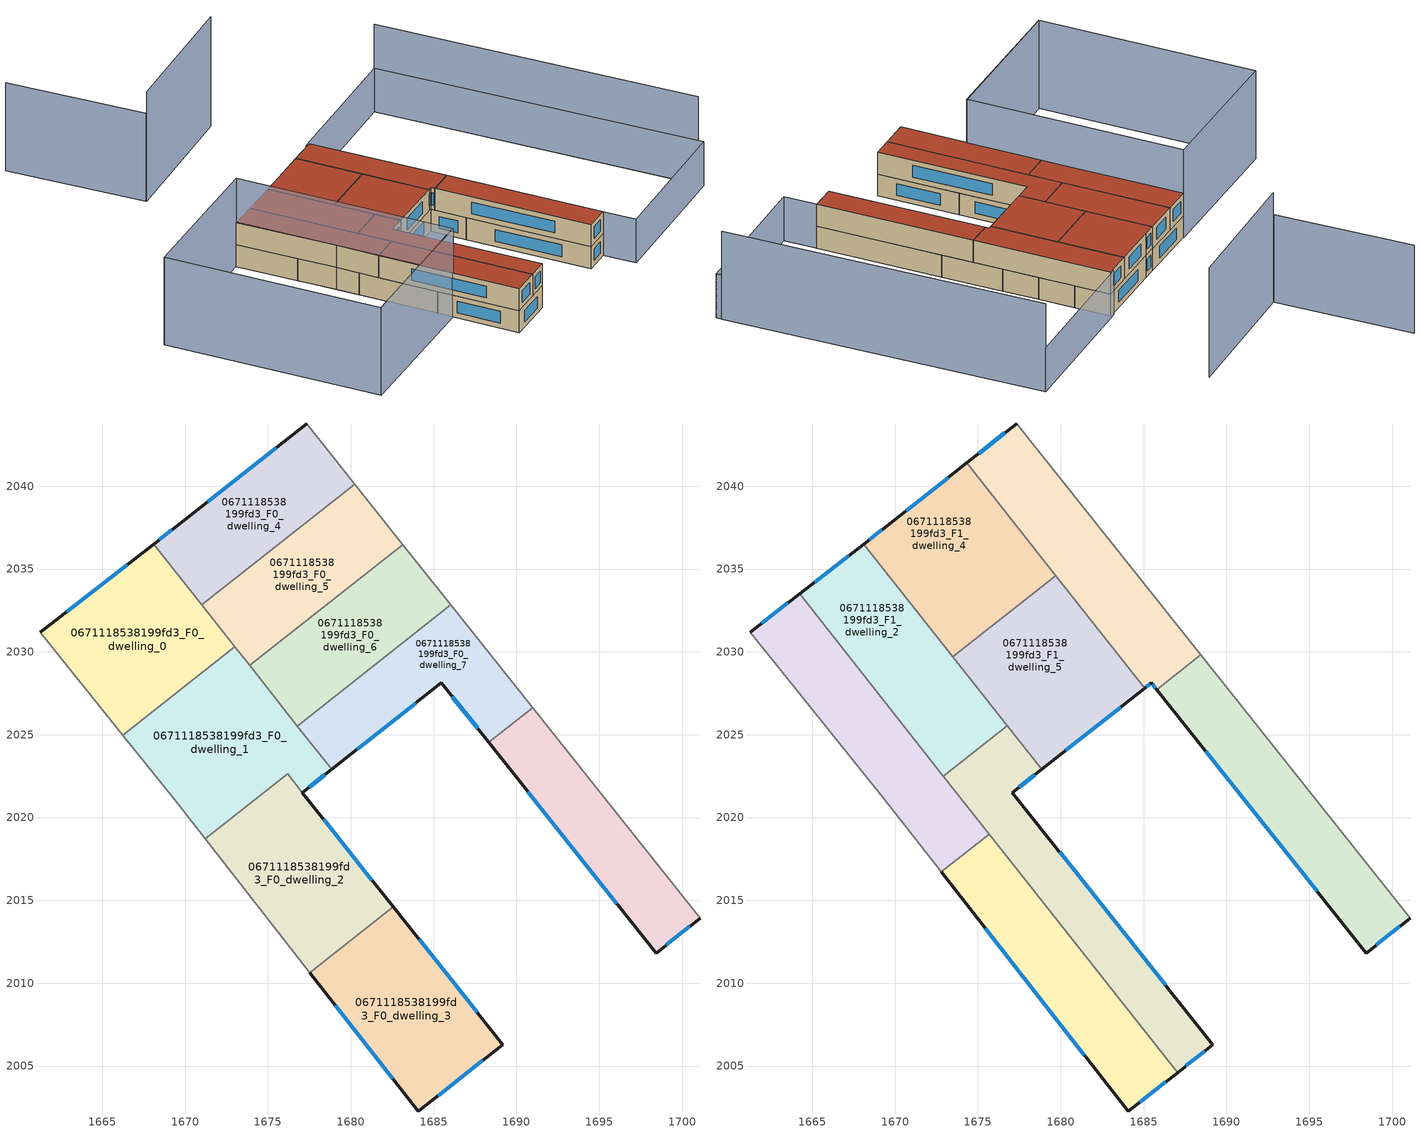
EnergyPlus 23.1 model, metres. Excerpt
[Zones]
0671118538199fd3_F0_dwelling_0
 floor ground (EU_floor_Construction): 1668.11,2036.51 1673,2030.32 1666.24,2024.98 1661.24,2031.18 z0
 wall outside (EU_wall_Construction): 1668.11,2036.51 1661.24,2031.18 z0:3
 wall to 0671118538199fd3_F0_dwelling_1 (EU_wall_Construction): 1666.24,2024.98 1673,2030.32 z0:3
 wall adiabatic (EU_wall_Construction): 1661.24,2031.18 1666.24,2024.98 z0:3
 wall to 0671118538199fd3_F0_dwelling_4 (EU_wall_Construction): 1671.01,2032.84 1668.11,2036.51 z0:3
 wall to 0671118538199fd3_F0_dwelling_5 (EU_wall_Construction): 1673,2030.32 1671.01,2032.84 z0:3
 window (EU_Window_Construction): 1666.5,2035.26 1662.85,2032.43 z0.7:2.3
0671118538199fd3_F0_dwelling_1
 floor ground (EU_floor_Construction): 1673,2030.32 1678.85,2022.91 1677.09,2021.51 1676.19,2022.64 1671.23,2018.73 1669.38,2021.09 1666.24,2024.98 z0
 wall outside (EU_wall_Construction): 1677.09,2021.51 1678.85,2022.91 z0:3
 wall adiabatic (EU_wall_Construction): 1666.24,2024.98 1669.38,2021.09 1671.23,2018.73 z0:3
 wall to 0671118538199fd3_F0_dwelling_2 (EU_wall_Construction): 1671.23,2018.73 1676.18,2022.64 / 1676.19,2022.64 1677.09,2021.51 z0:3
 wall to 0671118538199fd3_F0_dwelling_6 (EU_wall_Construction): 1676.78,2025.53 1673.9,2029.18 z0:3
 wall to 0671118538199fd3_F0_dwelling_7 (EU_wall_Construction): 1678.85,2022.91 1676.79,2025.53 z0:3
 wall to 0671118538199fd3_F0_dwelling_5 (EU_wall_Construction): 1673.9,2029.18 1673,2030.32 z0:3
 window (EU_Window_Construction): 1677.5,2021.84 1678.44,2022.58 z0.7:2.3
0671118538199fd3_F0_dwelling_2
 floor ground (EU_floor_Construction): 1676.18,2022.64 1682.57,2014.61 1677.54,2010.63 1671.23,2018.73 z0
 wall outside (EU_wall_Construction): 1682.57,2014.61 1677.09,2021.51 z0:3
 wall to 0671118538199fd3_F0_dwelling_3 (EU_wall_Construction): 1677.54,2010.63 1682.57,2014.61 z0:3
 wall adiabatic (EU_wall_Construction): 1671.23,2018.73 1677.54,2010.63 z0:3
 window (EU_Window_Construction): 1681.28,2016.23 1678.37,2019.89 z0.7:2.3
0671118538199fd3_F0_dwelling_3
 floor ground (EU_floor_Construction): 1682.57,2014.61 1689.18,2006.29 1684.08,2002.25 1677.54,2010.63 z0
 wall outside (EU_wall_Construction): 1677.54,2010.63 1684.08,2002.25 1689.18,2006.29 1682.57,2014.61 z0:3
 window (EU_Window_Construction): 1687.63,2008.24 1684.12,2012.65 / 1685.27,2003.2 1687.98,2005.34 / 1679.07,2008.67 1682.54,2004.22 z0.7:2.3
0671118538199fd3_F0_dwelling_4
 floor ground (EU_floor_Construction): 1677.33,2043.79 1680.24,2040.13 1671.01,2032.84 1668.11,2036.51 1669.54,2037.62 z0
 wall outside (EU_wall_Construction): 1677.33,2043.79 1669.54,2037.62 1668.11,2036.51 z0:3
 wall adiabatic (EU_wall_Construction): 1680.24,2040.13 1677.33,2043.79 z0:3
 wall to 0671118538199fd3_F0_dwelling_5 (EU_wall_Construction): 1671.01,2032.84 1680.24,2040.13 z0:3
 window (EU_Window_Construction): 1669.2,2037.36 1668.45,2036.77 / 1675.5,2042.34 1671.37,2039.07 z0.7:2.3
0671118538199fd3_F0_dwelling_5
 floor ground (EU_floor_Construction): 1680.24,2040.13 1683.14,2036.48 1673.9,2029.18 1671.01,2032.84 z0
 wall to 0671118538199fd3_F0_dwelling_6 (EU_wall_Construction): 1673.9,2029.18 1683.14,2036.48 z0:3
 wall adiabatic (EU_wall_Construction): 1683.14,2036.48 1680.24,2040.13 z0:3
0671118538199fd3_F0_dwelling_6
 floor ground (EU_floor_Construction): 1683.14,2036.48 1686.04,2032.84 1676.78,2025.53 1673.9,2029.18 z0
 wall to 0671118538199fd3_F0_dwelling_7 (EU_wall_Construction): 1676.78,2025.53 1686.04,2032.84 z0:3
 wall adiabatic (EU_wall_Construction): 1686.04,2032.84 1683.14,2036.48 z0:3
0671118538199fd3_F0_dwelling_7
 floor ground (EU_floor_Construction): 1686.04,2032.84 1690.97,2026.63 1688.32,2024.54 1685.47,2028.13 1678.85,2022.91 1676.78,2025.53 z0
 wall outside (EU_wall_Construction): 1678.85,2022.91 1685.47,2028.13 1688.32,2024.54 z0:3
 wall adiabatic (EU_wall_Construction): 1690.97,2026.63 1686.04,2032.84 z0:3
 wall to 0671118538199fd3_F0_dwelling_8 (EU_wall_Construction): 1688.32,2024.54 1690.97,2026.63 z0:3
 window (EU_Window_Construction): 1686.14,2027.29 1687.65,2025.39 / 1680.41,2024.13 1683.92,2026.9 z0.7:2.3
0671118538199fd3_F0_dwelling_8
 floor ground (EU_floor_Construction): 1690.97,2026.63 1701.09,2013.92 1698.44,2011.82 1688.32,2024.54 z0
 wall outside (EU_wall_Construction): 1688.32,2024.54 1698.44,2011.82 1701.09,2013.92 z0:3
 wall adiabatic (EU_wall_Construction): 1701.09,2013.92 1690.97,2026.63 z0:3
 window (EU_Window_Construction): 1699.06,2012.31 1700.47,2013.43 / 1690.7,2021.55 1696.07,2014.81 z0.7:2.3
0671118538199fd3_F1_dwelling_0
 floor to 0671118538199fd3_F0_dwelling_1 (EU_floor_Construction): 1669.15,2027.28 1674.11,2021 1671.23,2018.73 1669.38,2021.09 1666.24,2024.98 z3
 floor to 0671118538199fd3_F0_dwelling_0 (EU_floor_Construction): 1664.24,2033.51 1669.15,2027.28 1666.24,2024.98 1661.24,2031.18 z3
 floor to 0671118538199fd3_F0_dwelling_2 (EU_floor_Construction): 1674.11,2021 1675.69,2019 1672.8,2016.71 1671.23,2018.73 z3
 wall outside (EU_wall_Construction): 1664.24,2033.51 1661.24,2031.18 z3:6
 wall to 0671118538199fd3_F1_dwelling_1 (EU_wall_Construction): 1672.8,2016.71 1675.69,2019 z3:6
 wall adiabatic (EU_wall_Construction): 1661.24,2031.18 1669.38,2021.09 1672.8,2016.71 z3:6
 wall to 0671118538199fd3_F1_dwelling_2 (EU_wall_Construction): 1672.92,2022.51 1664.24,2033.51 z3:6
 wall to 0671118538199fd3_F1_dwelling_3 (EU_wall_Construction): 1675.69,2019 1672.92,2022.51 z3:6
 window (EU_Window_Construction): 1663.53,2032.96 1661.94,2031.72 z3.7:5.3
 roof outside (EU_roof_Construction): 1675.69,2019 1664.24,2033.51 1661.24,2031.18 1669.38,2021.09 1672.8,2016.71 z6
0671118538199fd3_F1_dwelling_1
 floor to 0671118538199fd3_F0_dwelling_3 (EU_floor_Construction): 1680.47,2012.95 1687.05,2004.61 1684.08,2002.25 1677.54,2010.63 z3
 floor to 0671118538199fd3_F0_dwelling_2 (EU_floor_Construction): 1675.69,2019 1680.47,2012.95 1677.54,2010.63 1672.8,2016.71 z3
 wall outside (EU_wall_Construction): 1672.8,2016.71 1684.08,2002.25 1687.05,2004.61 z3:6
 wall to 0671118538199fd3_F1_dwelling_3 (EU_wall_Construction): 1687.05,2004.61 1675.69,2019 z3:6
 window (EU_Window_Construction): 1684.78,2002.81 1686.35,2004.06 / 1675.44,2013.32 1681.43,2005.65 z3.7:5.3
 roof outside (EU_roof_Construction): 1687.05,2004.61 1675.69,2019 1672.8,2016.71 1684.08,2002.25 z6
0671118538199fd3_F1_dwelling_2
 floor to 0671118538199fd3_F0_dwelling_0 (EU_floor_Construction): 1668.11,2036.51 1673,2030.32 1669.15,2027.28 1664.24,2033.51 z3
 floor to 0671118538199fd3_F0_dwelling_1 (EU_floor_Construction): 1673,2030.32 1676.77,2025.55 1672.92,2022.51 1669.15,2027.28 z3
 wall outside (EU_wall_Construction): 1668.11,2036.51 1664.24,2033.51 z3:6
 wall to 0671118538199fd3_F1_dwelling_3 (EU_wall_Construction): 1672.92,2022.51 1676.77,2025.55 z3:6
 wall to 0671118538199fd3_F1_dwelling_4 (EU_wall_Construction): 1673.49,2029.7 1668.11,2036.51 z3:6
 wall to 0671118538199fd3_F1_dwelling_5 (EU_wall_Construction): 1676.77,2025.55 1673.49,2029.7 z3:6
 window (EU_Window_Construction): 1667.2,2035.81 1665.15,2034.21 z3.7:5.3
 roof outside (EU_roof_Construction): 1676.77,2025.55 1668.11,2036.51 1664.24,2033.51 1672.92,2022.51 z6
0671118538199fd3_F1_dwelling_3
 floor to 0671118538199fd3_F0_dwelling_2 (EU_floor_Construction): 1676.18,2022.64 1682.57,2014.61 1680.47,2012.95 1674.11,2021 z3
 floor to 0671118538199fd3_F0_dwelling_3 (EU_floor_Construction): 1682.57,2014.61 1689.18,2006.29 1687.05,2004.61 1680.47,2012.95 z3
 floor to 0671118538199fd3_F0_dwelling_1 (EU_floor_Construction): 1676.77,2025.55 1678.85,2022.91 1677.09,2021.51 1676.19,2022.64 1674.11,2021 1672.92,2022.51 z3
 wall outside (EU_wall_Construction): 1687.05,2004.61 1689.18,2006.29 1677.09,2021.51 1678.85,2022.91 z3:6
 wall to 0671118538199fd3_F1_dwelling_5 (EU_wall_Construction): 1678.85,2022.91 1676.77,2025.55 z3:6
 window (EU_Window_Construction): 1677.5,2021.84 1678.44,2022.58 / 1686.34,2009.86 1679.93,2017.94 / 1687.55,2005 1688.68,2005.89 z3.7:5.3
 roof outside (EU_roof_Construction): 1689.18,2006.29 1677.09,2021.51 1678.85,2022.91 1676.77,2025.55 1672.92,2022.51 1687.05,2004.61 z6
0671118538199fd3_F1_dwelling_4
 floor to 0671118538199fd3_F0_dwelling_4 (EU_floor_Construction): 1674.33,2041.41 1677.22,2037.75 1671.01,2032.84 1668.11,2036.51 1669.54,2037.62 z3
 floor to 0671118538199fd3_F0_dwelling_5 (EU_floor_Construction): 1677.22,2037.75 1679.7,2034.61 1673.49,2029.71 1671.01,2032.84 z3
 wall outside (EU_wall_Construction): 1674.33,2041.41 1669.54,2037.62 1668.11,2036.51 z3:6
 wall to 0671118538199fd3_F1_dwelling_5 (EU_wall_Construction): 1673.49,2029.71 1679.7,2034.61 z3:6
 wall to 0671118538199fd3_F1_dwelling_6 (EU_wall_Construction): 1679.7,2034.61 1674.33,2041.41 z3:6
 window (EU_Window_Construction): 1669.2,2037.36 1668.45,2036.77 / 1673.21,2040.52 1670.66,2038.51 z3.7:5.3
 roof outside (EU_roof_Construction): 1679.7,2034.61 1674.33,2041.41 1669.54,2037.62 1668.11,2036.51 1673.49,2029.71 z6
0671118538199fd3_F1_dwelling_5
 floor to 0671118538199fd3_F0_dwelling_6 (EU_floor_Construction): 1680.11,2034.09 1683,2030.43 1676.78,2025.53 1673.9,2029.18 z3
 floor to 0671118538199fd3_F0_dwelling_7 (EU_floor_Construction): 1683,2030.43 1685.07,2027.81 1678.85,2022.91 1676.78,2025.53 z3
 floor to 0671118538199fd3_F0_dwelling_5 (EU_floor_Construction): 1679.7,2034.61 1680.11,2034.09 1673.9,2029.18 1673.49,2029.71 z3
 wall outside (EU_wall_Construction): 1678.85,2022.91 1685.07,2027.81 z3:6
 wall to 0671118538199fd3_F1_dwelling_6 (EU_wall_Construction): 1685.07,2027.81 1679.7,2034.61 z3:6
 window (EU_Window_Construction): 1680.31,2024.06 1683.61,2026.66 z3.7:5.3
 roof outside (EU_roof_Construction): 1685.07,2027.81 1679.7,2034.61 1673.49,2029.71 1678.85,2022.91 z6
0671118538199fd3_F1_dwelling_6
 floor to 0671118538199fd3_F0_dwelling_5 (EU_floor_Construction): 1680.24,2040.13 1683.14,2036.48 1680.11,2034.09 1677.22,2037.75 z3
 floor to 0671118538199fd3_F0_dwelling_4 (EU_floor_Construction): 1677.33,2043.79 1680.24,2040.13 1677.22,2037.75 1674.33,2041.41 z3
 floor to 0671118538199fd3_F0_dwelling_6 (EU_floor_Construction): 1683.14,2036.48 1686.04,2032.84 1683,2030.43 1680.11,2034.09 z3
 floor to 0671118538199fd3_F0_dwelling_7 (EU_floor_Construction): 1686.04,2032.84 1688.44,2029.82 1685.79,2027.72 1685.47,2028.13 1685.07,2027.81 1683,2030.43 z3
 wall outside (EU_wall_Construction): 1677.33,2043.79 1674.33,2041.41 / 1685.07,2027.81 1685.47,2028.13 1685.79,2027.72 z3:6
 wall adiabatic (EU_wall_Construction): 1688.44,2029.82 1677.33,2043.79 z3:6
 wall to 0671118538199fd3_F1_dwelling_7 (EU_wall_Construction): 1685.79,2027.72 1688.44,2029.82 z3:6
 window (EU_Window_Construction): 1676.63,2043.23 1675.04,2041.97 / 1685.55,2028.03 1685.72,2027.82 / 1685.16,2027.89 1685.38,2028.06 z3.7:5.3
 roof outside (EU_roof_Construction): 1688.44,2029.82 1677.33,2043.79 1674.33,2041.41 1685.07,2027.81 1685.47,2028.13 1685.79,2027.72 z6
0671118538199fd3_F1_dwelling_7
 floor to 0671118538199fd3_F0_dwelling_7 (EU_floor_Construction): 1688.44,2029.82 1690.97,2026.63 1688.32,2024.54 1685.79,2027.72 z3
 floor to 0671118538199fd3_F0_dwelling_8 (EU_floor_Construction): 1690.97,2026.63 1701.09,2013.92 1698.44,2011.82 1688.32,2024.54 z3
 wall outside (EU_wall_Construction): 1685.79,2027.72 1698.44,2011.82 1701.09,2013.92 z3:6
 wall adiabatic (EU_wall_Construction): 1701.09,2013.92 1688.44,2029.82 z3:6
 window (EU_Window_Construction): 1699.06,2012.31 1700.47,2013.43 / 1688.76,2023.99 1695.47,2015.55 z3.7:5.3
 roof outside (EU_roof_Construction): 1701.09,2013.92 1688.44,2029.82 1685.79,2027.72 1698.44,2011.82 z6
shading: 1662.98,1996.66 1678.61,2009.11 / 1647.16,2063.52 1658.66,2049.66 / 1718.61,2023.65 1692.13,2056.1 / 1662.9,1996.55 1645.37,2018.7 / 1645.37,2018.7 1661.3,2031.3 / 1661.3,2031.3 1678.83,2009.15 / 1678.83,2009.15 1662.9,1996.55 z0:12; 1692.13,2056.1 1719.07,2023.08 / 1719.07,2023.08 1703.79,2010.61 / 1703.79,2010.61 1676.84,2043.62 / 1676.84,2043.62 1692.13,2056.1 z0:6; 1673.42,2061.83 1658.72,2049.59 z0:15
[Building]
EU S2 Campaign: North Axis=0; Terrain=City; Solar Distribution=FullExterior
[Site:Location]
Budapest.Ferenc.Liszt.Intl.AP: Latitude=47.437; Longitude=19.256; Time Zone=1; Elevation=185
[SizingPeriod:WeatherFileDays]
AnnualSizingPeriod: Begin Month=1; Begin Day of Month=1; End Month=12; End Day of Month=31; Day of Week for Start Day=Monday; Use Weather File Daylight Saving Period=No; Use Weather File Rain and Snow Indicators=No
[MATERIAL]
EU_InternalMass_Material: Roughness=MediumRough; Thickness=0.1; Conductivity=1; Density=1800; Specific Heat=900; Thermal Absorptance=0.9; Solar Absorptance=0.7; Visible Absorptance=0.7
[MATERIAL:NOMASS] Roughness=MediumRough; Thermal Absorptance=0.9; Solar Absorptance=0.7; Visible Absorptance=0.7
Name | Thermal Resistance
EU_wall_NoMass | 0.832559
EU_roof_NoMass | 1.39638
EU_floor_NoMass | 0.872794
[WINDOWMATERIAL:SIMPLEGLAZINGSYSTEM]
EU_Window_SimpleGlazing: UFactor=2.79869; Solar Heat Gain Coefficient=0.75; Visible Transmittance=0.75
[CONSTRUCTION]
EU_wall_Construction: EU_wall_NoMass
EU_roof_Construction: EU_roof_NoMass
EU_floor_Construction: EU_floor_NoMass
EU_Window_Construction: EU_Window_SimpleGlazing
EU_InternalMass_Construction: EU_InternalMass_Material
[ZONE] Type=1; Multiplier=1; Ceiling Height=autocalculate; Floor Area=autocalculate; Part of Total Floor Area=Yes
Name | Volume
0671118538199fd3_F0_dwelling_0 | 205.832
0671118538199fd3_F1_dwelling_0 | 205.826
0671118538199fd3_F0_dwelling_1 | 215.62
0671118538199fd3_F1_dwelling_1 | 205.841
0671118538199fd3_F0_dwelling_2 | 195.941
0671118538199fd3_F1_dwelling_2 | 205.823
0671118538199fd3_F0_dwelling_3 | 205.834
0671118538199fd3_F1_dwelling_3 | 205.801
0671118538199fd3_F0_dwelling_4 | 164.638
0671118538199fd3_F1_dwelling_4 | 205.838
0671118538199fd3_F0_dwelling_5 | 164.7
0671118538199fd3_F1_dwelling_5 | 205.824
0671118538199fd3_F0_dwelling_6 | 164.658
0671118538199fd3_F1_dwelling_6 | 205.816
0671118538199fd3_F0_dwelling_7 | 164.652
0671118538199fd3_F1_dwelling_7 | 205.815
0671118538199fd3_F0_dwelling_8 | 164.662
[INTERNALMASS] Construction=EU_InternalMass_Construction
Name | Zone or ZoneList | Surface Area
0671118538199fd3_F0_dwelling_0_EU_InternalMass | 0671118538199fd3_F0_dwelling_0 | 68.6108
0671118538199fd3_F0_dwelling_1_EU_InternalMass | 0671118538199fd3_F0_dwelling_1 | 71.8733
0671118538199fd3_F0_dwelling_2_EU_InternalMass | 0671118538199fd3_F0_dwelling_2 | 65.3388
0671118538199fd3_F0_dwelling_3_EU_InternalMass | 0671118538199fd3_F0_dwelling_3 | 68.6113
0671118538199fd3_F0_dwelling_4_EU_InternalMass | 0671118538199fd3_F0_dwelling_4 | 54.8793
0671118538199fd3_F0_dwelling_5_EU_InternalMass | 0671118538199fd3_F0_dwelling_5 | 54.8999
0671118538199fd3_F0_dwelling_6_EU_InternalMass | 0671118538199fd3_F0_dwelling_6 | 54.8861
0671118538199fd3_F0_dwelling_7_EU_InternalMass | 0671118538199fd3_F0_dwelling_7 | 54.884
0671118538199fd3_F0_dwelling_8_EU_InternalMass | 0671118538199fd3_F0_dwelling_8 | 54.8874
0671118538199fd3_F1_dwelling_0_EU_InternalMass | 0671118538199fd3_F1_dwelling_0 | 68.6089
0671118538199fd3_F1_dwelling_1_EU_InternalMass | 0671118538199fd3_F1_dwelling_1 | 68.6136
0671118538199fd3_F1_dwelling_2_EU_InternalMass | 0671118538199fd3_F1_dwelling_2 | 68.6076
0671118538199fd3_F1_dwelling_3_EU_InternalMass | 0671118538199fd3_F1_dwelling_3 | 68.6002
0671118538199fd3_F1_dwelling_4_EU_InternalMass | 0671118538199fd3_F1_dwelling_4 | 68.6125
0671118538199fd3_F1_dwelling_5_EU_InternalMass | 0671118538199fd3_F1_dwelling_5 | 68.6082
0671118538199fd3_F1_dwelling_6_EU_InternalMass | 0671118538199fd3_F1_dwelling_6 | 68.6054
0671118538199fd3_F1_dwelling_7_EU_InternalMass | 0671118538199fd3_F1_dwelling_7 | 68.6052
[OTHEREQUIPMENT] Fuel Type=Electricity; Design Level Calculation Method=Watts/Area; Power per Zone Floor Area=1; Fraction Latent=0; Fraction Radiant=0; Fraction Lost=0; Carbon Dioxide Generation Rate=0; EndUse Subcategory=EU_Step8_InternalGains
Name | Zone or ZoneList or Space or SpaceList | Schedule
EU_Step8_InternalGain_0671118538199fd3_F0_dwelling_0_f000 | 0671118538199fd3_F0_dwelling_0 | EU_Step8_GainSchedule_0671118538199fd3_F0_dwelling_0_f000
EU_Step8_InternalGain_0671118538199fd3_F0_dwelling_1_f000 | 0671118538199fd3_F0_dwelling_1 | EU_Step8_GainSchedule_0671118538199fd3_F0_dwelling_1_f000
EU_Step8_InternalGain_0671118538199fd3_F0_dwelling_2_f000 | 0671118538199fd3_F0_dwelling_2 | EU_Step8_GainSchedule_0671118538199fd3_F0_dwelling_2_f000
EU_Step8_InternalGain_0671118538199fd3_F0_dwelling_3_f000 | 0671118538199fd3_F0_dwelling_3 | EU_Step8_GainSchedule_0671118538199fd3_F0_dwelling_3_f000
EU_Step8_InternalGain_0671118538199fd3_F0_dwelling_4_f000 | 0671118538199fd3_F0_dwelling_4 | EU_Step8_GainSchedule_0671118538199fd3_F0_dwelling_4_f000
EU_Step8_InternalGain_0671118538199fd3_F0_dwelling_5_f000 | 0671118538199fd3_F0_dwelling_5 | EU_Step8_GainSchedule_0671118538199fd3_F0_dwelling_5_f000
EU_Step8_InternalGain_0671118538199fd3_F0_dwelling_6_f000 | 0671118538199fd3_F0_dwelling_6 | EU_Step8_GainSchedule_0671118538199fd3_F0_dwelling_6_f000
EU_Step8_InternalGain_0671118538199fd3_F0_dwelling_7_f000 | 0671118538199fd3_F0_dwelling_7 | EU_Step8_GainSchedule_0671118538199fd3_F0_dwelling_7_f000
EU_Step8_InternalGain_0671118538199fd3_F0_dwelling_8_f000 | 0671118538199fd3_F0_dwelling_8 | EU_Step8_GainSchedule_0671118538199fd3_F0_dwelling_8_f000
EU_Step8_InternalGain_0671118538199fd3_F1_dwelling_0_f000 | 0671118538199fd3_F1_dwelling_0 | EU_Step8_GainSchedule_0671118538199fd3_F1_dwelling_0_f000
EU_Step8_InternalGain_0671118538199fd3_F1_dwelling_1_f000 | 0671118538199fd3_F1_dwelling_1 | EU_Step8_GainSchedule_0671118538199fd3_F1_dwelling_1_f000
EU_Step8_InternalGain_0671118538199fd3_F1_dwelling_2_f000 | 0671118538199fd3_F1_dwelling_2 | EU_Step8_GainSchedule_0671118538199fd3_F1_dwelling_2_f000
EU_Step8_InternalGain_0671118538199fd3_F1_dwelling_3_f000 | 0671118538199fd3_F1_dwelling_3 | EU_Step8_GainSchedule_0671118538199fd3_F1_dwelling_3_f000
EU_Step8_InternalGain_0671118538199fd3_F1_dwelling_4_f000 | 0671118538199fd3_F1_dwelling_4 | EU_Step8_GainSchedule_0671118538199fd3_F1_dwelling_4_f000
EU_Step8_InternalGain_0671118538199fd3_F1_dwelling_5_f000 | 0671118538199fd3_F1_dwelling_5 | EU_Step8_GainSchedule_0671118538199fd3_F1_dwelling_5_f000
EU_Step8_InternalGain_0671118538199fd3_F1_dwelling_6_f000 | 0671118538199fd3_F1_dwelling_6 | EU_Step8_GainSchedule_0671118538199fd3_F1_dwelling_6_f000
EU_Step8_InternalGain_0671118538199fd3_F1_dwelling_7_f000 | 0671118538199fd3_F1_dwelling_7 | EU_Step8_GainSchedule_0671118538199fd3_F1_dwelling_7_f000
[ZONEVENTILATION:DESIGNFLOWRATE] Schedule=EU_AlwaysOn; Design Flow Rate Calculation Method=AirChanges/Hour; Air Changes per Hour=0.475469; Ventilation Type=Natural; Fan Pressure Rise=0; Fan Total Efficiency=1; Constant Term Coefficient=1; Temperature Term Coefficient=0; Velocity Term Coefficient=0; Velocity Squared Term Coefficient=0; Minimum Indoor Temperature=-100; Maximum Indoor Temperature=100; Delta Temperature=-100; Minimum Outdoor Temperature=-100; Maximum Outdoor Temperature=100; Maximum Wind Speed=40
Name | Zone or ZoneList or Space or SpaceList
EU_ConstantAir_0671118538199fd3_F0_dwelling_0 | 0671118538199fd3_F0_dwelling_0
EU_ConstantAir_0671118538199fd3_F0_dwelling_1 | 0671118538199fd3_F0_dwelling_1
EU_ConstantAir_0671118538199fd3_F0_dwelling_2 | 0671118538199fd3_F0_dwelling_2
EU_ConstantAir_0671118538199fd3_F0_dwelling_3 | 0671118538199fd3_F0_dwelling_3
EU_ConstantAir_0671118538199fd3_F0_dwelling_4 | 0671118538199fd3_F0_dwelling_4
EU_ConstantAir_0671118538199fd3_F0_dwelling_5 | 0671118538199fd3_F0_dwelling_5
EU_ConstantAir_0671118538199fd3_F0_dwelling_6 | 0671118538199fd3_F0_dwelling_6
EU_ConstantAir_0671118538199fd3_F0_dwelling_7 | 0671118538199fd3_F0_dwelling_7
EU_ConstantAir_0671118538199fd3_F0_dwelling_8 | 0671118538199fd3_F0_dwelling_8
EU_ConstantAir_0671118538199fd3_F1_dwelling_0 | 0671118538199fd3_F1_dwelling_0
EU_ConstantAir_0671118538199fd3_F1_dwelling_1 | 0671118538199fd3_F1_dwelling_1
EU_ConstantAir_0671118538199fd3_F1_dwelling_2 | 0671118538199fd3_F1_dwelling_2
EU_ConstantAir_0671118538199fd3_F1_dwelling_3 | 0671118538199fd3_F1_dwelling_3
EU_ConstantAir_0671118538199fd3_F1_dwelling_4 | 0671118538199fd3_F1_dwelling_4
EU_ConstantAir_0671118538199fd3_F1_dwelling_5 | 0671118538199fd3_F1_dwelling_5
EU_ConstantAir_0671118538199fd3_F1_dwelling_6 | 0671118538199fd3_F1_dwelling_6
EU_ConstantAir_0671118538199fd3_F1_dwelling_7 | 0671118538199fd3_F1_dwelling_7
[HVACTEMPLATE:THERMOSTAT] Constant Heating Setpoint=20; Constant Cooling Setpoint=50
EU_HeatOnly_0671118538199fd3_F0_dwelling_0; EU_HeatOnly_0671118538199fd3_F0_dwelling_1; EU_HeatOnly_0671118538199fd3_F0_dwelling_2; EU_HeatOnly_0671118538199fd3_F0_dwelling_3; EU_HeatOnly_0671118538199fd3_F0_dwelling_4; EU_HeatOnly_0671118538199fd3_F0_dwelling_5; EU_HeatOnly_0671118538199fd3_F0_dwelling_6; EU_HeatOnly_0671118538199fd3_F0_dwelling_7; EU_HeatOnly_0671118538199fd3_F0_dwelling_8; EU_HeatOnly_0671118538199fd3_F1_dwelling_0; EU_HeatOnly_0671118538199fd3_F1_dwelling_1; EU_HeatOnly_0671118538199fd3_F1_dwelling_2; EU_HeatOnly_0671118538199fd3_F1_dwelling_3; EU_HeatOnly_0671118538199fd3_F1_dwelling_4; EU_HeatOnly_0671118538199fd3_F1_dwelling_5; EU_HeatOnly_0671118538199fd3_F1_dwelling_6; EU_HeatOnly_0671118538199fd3_F1_dwelling_7
[HVACTEMPLATE:ZONE:IDEALLOADSAIRSYSTEM] System Availability Schedule=EU_AlwaysOn; Maximum Heating Supply Air Temperature=50; Minimum Cooling Supply Air Temperature=13; Maximum Heating Supply Air Humidity Ratio=0.0156; Minimum Cooling Supply Air Humidity Ratio=0.0077; Heating Limit=NoLimit; Cooling Limit=NoLimit; Heating Availability Schedule=EU_AlwaysOn; Cooling Availability Schedule=EU_CoolingOff; Dehumidification Control Type=ConstantSensibleHeatRatio; Cooling Sensible Heat Ratio=0.7; Dehumidification Setpoint=60; Humidification Control Type=None; Humidification Setpoint=30; Outdoor Air Method=None; Outdoor Air Flow Rate per Person=0.00944; Outdoor Air Flow Rate per Zone Floor Area=0; Outdoor Air Flow Rate per Zone=0; Demand Controlled Ventilation Type=None; Outdoor Air Economizer Type=NoEconomizer; Heat Recovery Type=None; Sensible Heat Recovery Effectiveness=0.7; Latent Heat Recovery Effectiveness=0.65
Name | Template Thermostat
0671118538199fd3_F0_dwelling_0 | EU_HeatOnly_0671118538199fd3_F0_dwelling_0
0671118538199fd3_F0_dwelling_1 | EU_HeatOnly_0671118538199fd3_F0_dwelling_1
0671118538199fd3_F0_dwelling_2 | EU_HeatOnly_0671118538199fd3_F0_dwelling_2
0671118538199fd3_F0_dwelling_3 | EU_HeatOnly_0671118538199fd3_F0_dwelling_3
0671118538199fd3_F0_dwelling_4 | EU_HeatOnly_0671118538199fd3_F0_dwelling_4
0671118538199fd3_F0_dwelling_5 | EU_HeatOnly_0671118538199fd3_F0_dwelling_5
0671118538199fd3_F0_dwelling_6 | EU_HeatOnly_0671118538199fd3_F0_dwelling_6
0671118538199fd3_F0_dwelling_7 | EU_HeatOnly_0671118538199fd3_F0_dwelling_7
0671118538199fd3_F0_dwelling_8 | EU_HeatOnly_0671118538199fd3_F0_dwelling_8
0671118538199fd3_F1_dwelling_0 | EU_HeatOnly_0671118538199fd3_F1_dwelling_0
0671118538199fd3_F1_dwelling_1 | EU_HeatOnly_0671118538199fd3_F1_dwelling_1
0671118538199fd3_F1_dwelling_2 | EU_HeatOnly_0671118538199fd3_F1_dwelling_2
0671118538199fd3_F1_dwelling_3 | EU_HeatOnly_0671118538199fd3_F1_dwelling_3
0671118538199fd3_F1_dwelling_4 | EU_HeatOnly_0671118538199fd3_F1_dwelling_4
0671118538199fd3_F1_dwelling_5 | EU_HeatOnly_0671118538199fd3_F1_dwelling_5
0671118538199fd3_F1_dwelling_6 | EU_HeatOnly_0671118538199fd3_F1_dwelling_6
0671118538199fd3_F1_dwelling_7 | EU_HeatOnly_0671118538199fd3_F1_dwelling_7
[SIZING:ZONE] Zone Cooling Design Supply Air Temperature Input Method=SupplyAirTemperature; Zone Cooling Design Supply Air Temperature=13; Zone Heating Design Supply Air Temperature Input Method=SupplyAirTemperature; Zone Heating Design Supply Air Temperature=50; Zone Cooling Design Supply Air Humidity Ratio=0.008; Zone Heating Design Supply Air Humidity Ratio=0.008; Cooling Design Air Flow Method=DesignDay; Cooling Design Air Flow Rate=0; Cooling Minimum Air Flow per Zone Floor Area=0.000762; Cooling Minimum Air Flow=0; Cooling Minimum Air Flow Fraction=0.2; Heating Design Air Flow Method=DesignDay; Heating Design Air Flow Rate=0; Heating Maximum Air Flow per Zone Floor Area=0.002032; Heating Maximum Air Flow=0.141576; Heating Maximum Air Flow Fraction=0.3; Account for Dedicated Outdoor Air System=No; Dedicated Outdoor Air System Control Strategy=NeutralSupplyAir; Dedicated Outdoor Air Low Setpoint Temperature for Design=autosize; Dedicated Outdoor Air High Setpoint Temperature for Design=autosize; Zone Load Sizing Method=Sensible Load Only No Latent Load; Zone Latent Cooling Design Supply Air Humidity Ratio Input Method=HumidityRatioDifference; Zone Cooling Design Supply Air Humidity Ratio Difference=0.005; Zone Latent Heating Design Supply Air Humidity Ratio Input Method=HumidityRatioDifference; Zone Humidification Design Supply Air Humidity Ratio Difference=0.005
0671118538199fd3_F0_dwelling_0; 0671118538199fd3_F0_dwelling_1; 0671118538199fd3_F0_dwelling_2; 0671118538199fd3_F0_dwelling_3; 0671118538199fd3_F0_dwelling_4; 0671118538199fd3_F0_dwelling_5; 0671118538199fd3_F0_dwelling_6; 0671118538199fd3_F0_dwelling_7; 0671118538199fd3_F0_dwelling_8; 0671118538199fd3_F1_dwelling_0; 0671118538199fd3_F1_dwelling_1; 0671118538199fd3_F1_dwelling_2; 0671118538199fd3_F1_dwelling_3; 0671118538199fd3_F1_dwelling_4; 0671118538199fd3_F1_dwelling_5; 0671118538199fd3_F1_dwelling_6; 0671118538199fd3_F1_dwelling_7
[SCHEDULE:CONSTANT]
Name | Hourly Value
EU_AlwaysOn | 1
EU_CoolingOff | 0
[SCHEDULE:FILE] Column Number=1; Rows to Skip at Top=0; Number of Hours of Data=8760; Column Separator=Comma; Interpolate to Timestep=No; Minutes per Item=60; Adjust Schedule for Daylight Savings=Yes
Name | File
EU_Step8_GainSchedule_0671118538199fd3_F0_dwelling_0_f000 | ../../schedules/0671118538199fd3/0671118538199fd3_F0_dwelling_0_f000_gain.csv
EU_Step8_GainSchedule_0671118538199fd3_F0_dwelling_1_f000 | ../../schedules/0671118538199fd3/0671118538199fd3_F0_dwelling_1_f000_gain.csv
EU_Step8_GainSchedule_0671118538199fd3_F0_dwelling_2_f000 | ../../schedules/0671118538199fd3/0671118538199fd3_F0_dwelling_2_f000_gain.csv
EU_Step8_GainSchedule_0671118538199fd3_F0_dwelling_3_f000 | ../../schedules/0671118538199fd3/0671118538199fd3_F0_dwelling_3_f000_gain.csv
EU_Step8_GainSchedule_0671118538199fd3_F0_dwelling_4_f000 | ../../schedules/0671118538199fd3/0671118538199fd3_F0_dwelling_4_f000_gain.csv
EU_Step8_GainSchedule_0671118538199fd3_F0_dwelling_5_f000 | ../../schedules/0671118538199fd3/0671118538199fd3_F0_dwelling_5_f000_gain.csv
EU_Step8_GainSchedule_0671118538199fd3_F0_dwelling_6_f000 | ../../schedules/0671118538199fd3/0671118538199fd3_F0_dwelling_6_f000_gain.csv
EU_Step8_GainSchedule_0671118538199fd3_F0_dwelling_7_f000 | ../../schedules/0671118538199fd3/0671118538199fd3_F0_dwelling_7_f000_gain.csv
EU_Step8_GainSchedule_0671118538199fd3_F0_dwelling_8_f000 | ../../schedules/0671118538199fd3/0671118538199fd3_F0_dwelling_8_f000_gain.csv
EU_Step8_GainSchedule_0671118538199fd3_F1_dwelling_0_f000 | ../../schedules/0671118538199fd3/0671118538199fd3_F1_dwelling_0_f000_gain.csv
EU_Step8_GainSchedule_0671118538199fd3_F1_dwelling_1_f000 | ../../schedules/0671118538199fd3/0671118538199fd3_F1_dwelling_1_f000_gain.csv
EU_Step8_GainSchedule_0671118538199fd3_F1_dwelling_2_f000 | ../../schedules/0671118538199fd3/0671118538199fd3_F1_dwelling_2_f000_gain.csv
EU_Step8_GainSchedule_0671118538199fd3_F1_dwelling_3_f000 | ../../schedules/0671118538199fd3/0671118538199fd3_F1_dwelling_3_f000_gain.csv
EU_Step8_GainSchedule_0671118538199fd3_F1_dwelling_4_f000 | ../../schedules/0671118538199fd3/0671118538199fd3_F1_dwelling_4_f000_gain.csv
EU_Step8_GainSchedule_0671118538199fd3_F1_dwelling_5_f000 | ../../schedules/0671118538199fd3/0671118538199fd3_F1_dwelling_5_f000_gain.csv
EU_Step8_GainSchedule_0671118538199fd3_F1_dwelling_6_f000 | ../../schedules/0671118538199fd3/0671118538199fd3_F1_dwelling_6_f000_gain.csv
EU_Step8_GainSchedule_0671118538199fd3_F1_dwelling_7_f000 | ../../schedules/0671118538199fd3/0671118538199fd3_F1_dwelling_7_f000_gain.csv
